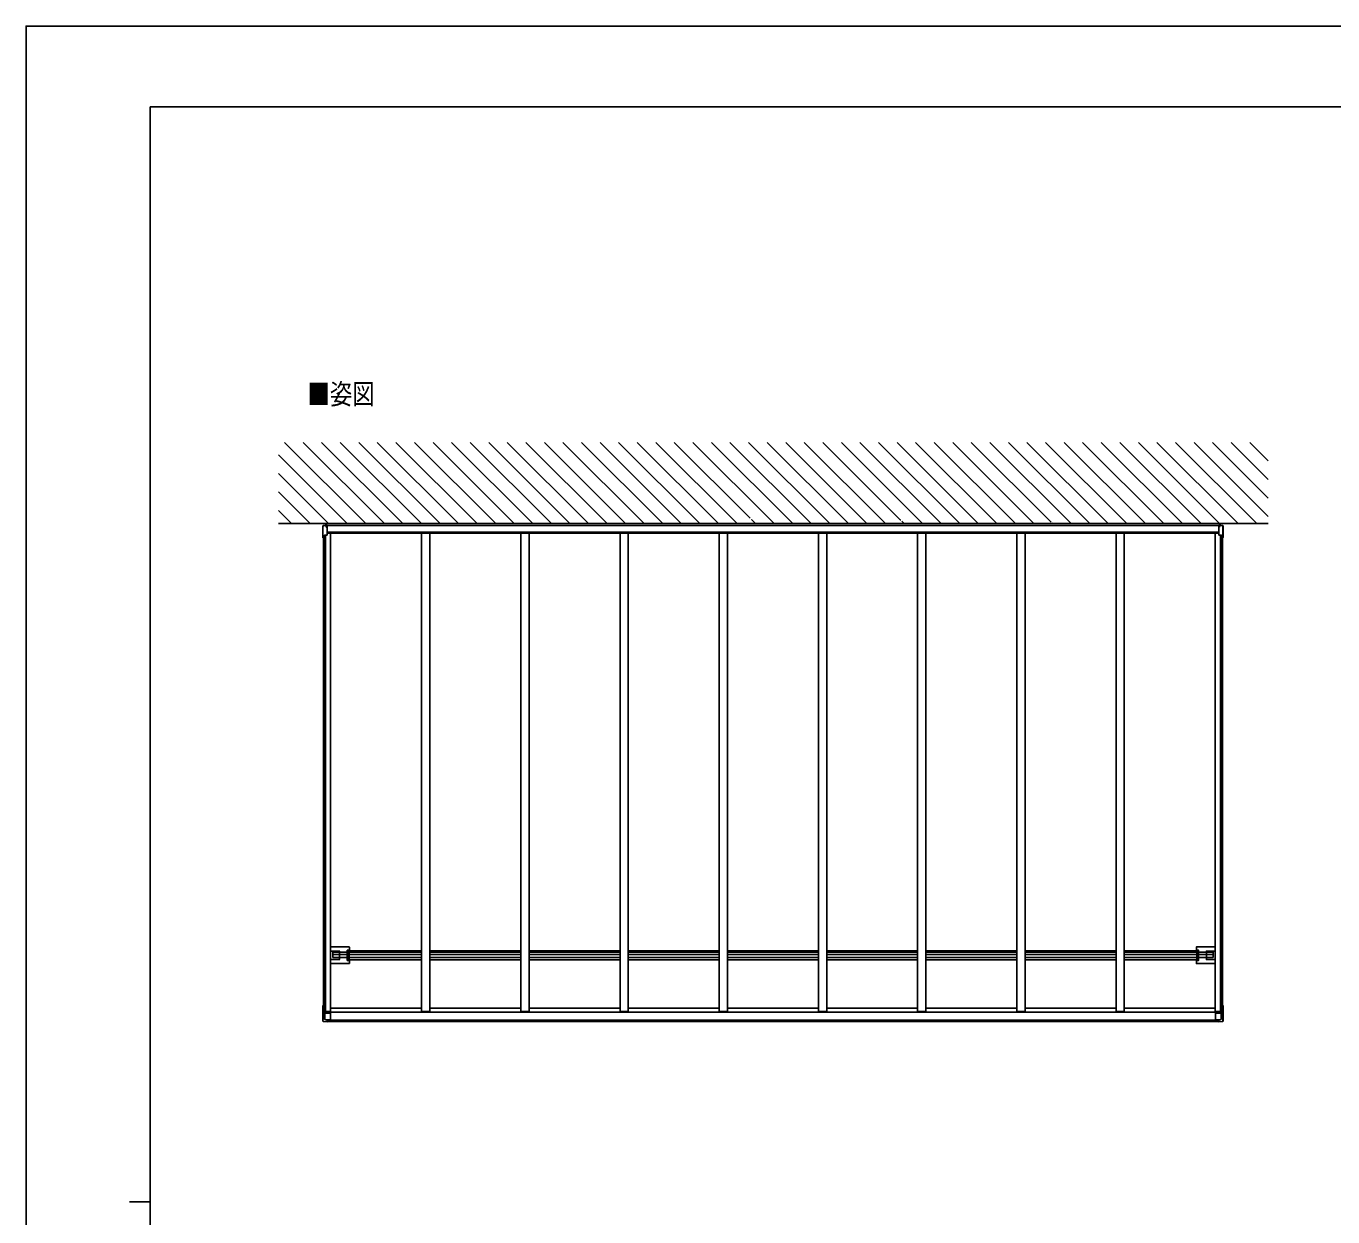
# Model space of a CAD drawing. Units: millimetres, scale not verified. Extents: x -10512 to 10512, y -7425 to 7425.
# Drawn here: x -10512 to -2610, y 222 to 7425 of the extents above; entities that cross this region are included whole.
import ezdxf
from ezdxf.enums import TextEntityAlignment as Align

# ---------------------------------------------------------------- set-up
doc = ezdxf.new("R2010")
doc.units = ezdxf.units.MM
doc.header["$LTSCALE"] = 40
for name, color, linetype in [('0-2_USER1', 3, 'Continuous'), ('0-3_YKK_11', 7, 'Continuous'), ('0-5_YKK_13', 4, 'Continuous'), ('0-6_YKK_A1', 4, 'Continuous'), ('0-8_YKK_ZWAK', 7, 'Continuous')]:
    doc.layers.add(name, color=color, linetype=linetype)
doc.styles.add('ＭＳ ゴシック', font='')
doc.styles.get('ＭＳ ゴシック').set_extended_font_data('MS Gothic')

msp = doc.modelspace()

# ---------------------------------------------------------------- linework, layer by layer
at = {"layer": '0-3_YKK_11'}
for p, q in [((-8697.45, 4410), (-8700.03, 4411.29)), ((-8697.45, 4407.58), (-8700.03, 4406.29)), ((-8697.7, 4414.69), (-8697.45, 4414.69)), ((-8697.7, 4402.89), (-8697.7, 4414.69)), ((-3294.2, 4414.69), (-3294.45, 4414.69)), ((-3294.45, 4410), (-3291.87, 4411.29)), ((-3294.45, 4407.58), (-3291.87, 4406.29)), ((-3294.2, 4402.89), (-3294.2, 4414.69))]:
    msp.add_line(p, q, dxfattribs=at)
for points in [[(-8697.45, 4414.69), (-8697.45, 4402.89), (-8697.7, 4402.89)], [(-3294.45, 4414.69), (-3294.45, 4402.89), (-3294.2, 4402.89)]]:
    msp.add_lwpolyline(points, dxfattribs=at)
for centre, start, end in [((-8692.75, 4408.79), 129.98313, 230.01687), ((-3299.15, 4408.79), 309.98313, 50.01687)]:
    msp.add_arc(centre, 7.7, start, end, dxfattribs=at)
at = {"layer": '0-5_YKK_13'}
for p, q in [((-8717.83, 4400.61), (-8717.83, 4331.58)), ((-8717.42, 4398.89), (-8717.42, 4330.25)), ((-8699.52, 4405.11), (-8712, 4404.43)), ((-8698.32, 4403.47), (-8711.65, 4402.79)), ((-8697.45, 4394.94), (-8697.45, 4415.36)), ((-8695.95, 4415.36), (-8697.45, 4415.36)), ((-8695.95, 4394.94), (-8697.45, 4394.94)), ((-8692.95, 4383.06), (-8692.95, 4403.84)), ((-8692.95, 4383.06), (-8692.95, 4381.42)), ((-8692.95, 4381.64), (-8692.95, 4381.42)), ((-8692.95, 4381.42), (-8692.95, 4346.65)), ((-3298.95, 4403.84), (-3298.95, 4346.65)), ((-3298.95, 4394.23), (-3298.95, 4394.94)), ((-3298.95, 4394.23), (-3298.95, 4392.59)), ((-3298.95, 4392.8), (-3298.95, 4392.59)), ((-3295.95, 4415.36), (-3294.45, 4415.36)), ((-3295.95, 4394.94), (-3294.45, 4394.94)), ((-3294.45, 4394.94), (-3294.45, 4415.36)), ((-3293.59, 4403.47), (-3280.25, 4402.79)), ((-3292.39, 4405.11), (-3279.9, 4404.43)), ((-3274.48, 4399.65), (-3274.48, 4330.25)), ((-3274.09, 4401.44), (-3274.07, 4331.58)), ((-8706.78, 4345.97), (-8706.78, 4335.79)), ((-3285.12, 4345.97), (-3285.12, 4335.79)), ((-8670.95, 1854.66), (-8558, 1854.66)), ((-8670.95, 1830.21), (-8618, 1830.21)), ((-8617, 1829.21), (-8617, 1779.21)), ((-8570.5, 1774.51), (-8570.5, 1833.92)), ((-8569.5, 1834.91), (-8558.58, 1834.91)), ((-8557.59, 1834.97), (-8558.62, 1833.94)), ((-8557, 1853.67), (-8557, 1833.55)), ((-3434.9, 1853.67), (-3434.9, 1833.55)), ((-3434.32, 1834.97), (-3433.28, 1833.94)), ((-3320.95, 1854.66), (-3433.9, 1854.66)), ((-3422.4, 1834.91), (-3433.32, 1834.91)), ((-3421.4, 1774.51), (-3421.4, 1833.92)), ((-3374.9, 1829.21), (-3374.9, 1779.21)), ((-3320.95, 1830.21), (-3373.9, 1830.21)), ((-8618, 1778.21), (-8670.95, 1778.21)), ((-8558, 1753.76), (-8670.95, 1753.76)), ((-8558.58, 1773.51), (-8569.5, 1773.51)), ((-8558.62, 1774.49), (-8557.59, 1773.46)), ((-8557, 1774.88), (-8557, 1754.76)), ((-3434.9, 1774.88), (-3434.9, 1754.76)), ((-3433.28, 1774.49), (-3434.32, 1773.46)), ((-3433.9, 1753.76), (-3320.95, 1753.76)), ((-3433.32, 1773.51), (-3422.4, 1773.51)), ((-3373.9, 1778.21), (-3320.95, 1778.21)), ((-8717.83, 1407.81), (-8717.83, 1500.59)), ((-8717.42, 1406.88), (-8717.42, 1499.26)), ((-8714.95, 1500.48), (-8716.77, 1500.5)), ((-8716.37, 1499.35), (-8714.95, 1499.37)), ((-8714.95, 1500.75), (-8716.01, 1500.62)), ((-8715.8, 1500.59), (-8714.95, 1500.58)), ((-8714.95, 1499.26), (-8715.52, 1499.26)), ((-8708.32, 1497.86), (-8706.93, 1497.86)), ((-8707.15, 1497.75), (-8706.93, 1497.86)), ((-8706.93, 1492.87), (-8706.93, 1497.86)), ((-8706.78, 1491.05), (-8706.78, 1415.15)), ((-8706.78, 1454.52), (-8671.95, 1454.55)), ((-8671.95, 1412.15), (-8671.95, 1464.38)), ((-3319.95, 1412.15), (-3319.95, 1464.38)), ((-3285.12, 1454.52), (-3319.95, 1454.55)), ((-3285.12, 1491.05), (-3285.12, 1415.15)), ((-3284.75, 1497.75), (-3284.97, 1497.86)), ((-3283.58, 1497.86), (-3284.97, 1497.86)), ((-3284.97, 1492.87), (-3284.97, 1497.86)), ((-3276.95, 1500.75), (-3275.89, 1500.62)), ((-3276.1, 1500.59), (-3276.95, 1500.58)), ((-3276.95, 1500.48), (-3275.13, 1500.5)), ((-3275.53, 1499.35), (-3276.95, 1499.37)), ((-3276.95, 1499.26), (-3276.38, 1499.26)), ((-3274.48, 1406.88), (-3274.48, 1499.26)), ((-3274.07, 1407.81), (-3274.07, 1500.59)), ((-8714.74, 1403.21), (-8714.75, 1403.21)), ((-8692.95, 1402.03), (-8711.65, 1403.01)), ((-8706.9, 1415.1), (-8707.15, 1415)), ((-8707.15, 1415), (-8692.95, 1414.2)), ((-8706.78, 1415.15), (-8706.9, 1415.1)), ((-8704.76, 1415.01), (-8695.95, 1414.55)), ((-8695.95, 1414.61), (-8695.95, 1414.55)), ((-8695.95, 1414.48), (-8695.95, 1414.55)), ((-8692.95, 1414.31), (-8695.95, 1414.48)), ((-8692.95, 1414.31), (-8692.95, 1414.2)), ((-8692.95, 1410.05), (-8692.95, 1414.2)), ((-8692.95, 1414.02), (-8671.95, 1413.83)), ((-8692.95, 1408.56), (-8692.95, 1410.05)), ((-8692.95, 1408.56), (-8692.95, 1402.07)), ((-8692.95, 1402.04), (-8692.95, 1402.07)), ((-3298.95, 1414.02), (-3319.95, 1413.83)), ((-3284.75, 1415), (-3298.95, 1414.2)), ((-3298.95, 1414.31), (-3295.95, 1414.48)), ((-3298.95, 1414.31), (-3298.95, 1414.2)), ((-3298.95, 1410.05), (-3298.95, 1414.2)), ((-3298.95, 1408.56), (-3298.95, 1410.05)), ((-3298.95, 1408.56), (-3298.95, 1402.07)), ((-3298.95, 1402.03), (-3280.25, 1403.01)), ((-3298.95, 1402.04), (-3298.95, 1402.07)), ((-3287.14, 1415.01), (-3295.95, 1414.55)), ((-3295.95, 1414.61), (-3295.95, 1414.55)), ((-3295.95, 1414.48), (-3295.95, 1414.55)), ((-3285.12, 1415.15), (-3285, 1415.1)), ((-3285, 1415.1), (-3284.75, 1415)), ((-3277.16, 1403.21), (-3277.15, 1403.21))]:
    msp.add_line(p, q, dxfattribs=at)
for points in [[(-8717.82, 4401.38), (-8717.82, 4401.08), (-8717.83, 4400.61)], [(-8717.42, 4399.65), (-8717.42, 4399.11), (-8717.42, 4398.89)], [(-8712, 4404.42), (-8713.58, 4404.32), (-8715.31, 4404.17), (-8715.32, 4404.17)], [(-8692.95, 4346.65), (-8707.15, 4345.96), (-8707.15, 4328.74), (-8708.27, 4328.75)], [(-3298.95, 4346.65), (-3284.75, 4345.96), (-3284.75, 4328.74), (-3283.63, 4328.75)], [(-3279.9, 4404.42), (-3278.32, 4404.32), (-3276.59, 4404.17), (-3276.58, 4404.17)], [(-3274.48, 4399.65), (-3274.48, 4399.11), (-3274.48, 4398.89)], [(-3274.08, 4401.38), (-3274.08, 4401.08), (-3274.08, 4400.61)], [(-8717.35, 4330.22), (-8717.41, 4330.24), (-8717.42, 4330.25)], [(-8706.93, 4333.83), (-8706.93, 4328.85), (-8707.15, 4328.74)], [(-3284.97, 4333.83), (-3284.97, 4328.85), (-3284.75, 4328.74)], [(-3274.55, 4330.22), (-3274.49, 4330.24), (-3274.48, 4330.25)], [(-8558.68, 1832.94), (-8558.68, 1776.71), (-8558.68, 1775.49)], [(-8558.55, 1831.71), (-8558.55, 1832), (-8557, 1833.55)], [(-3433.35, 1831.71), (-3433.35, 1832), (-3434.9, 1833.55)], [(-3433.22, 1832.94), (-3433.22, 1776.71), (-3433.22, 1775.49)], [(-8557, 1774.88), (-8558.55, 1776.43), (-8558.55, 1776.71)], [(-3434.9, 1774.88), (-3433.35, 1776.43), (-3433.35, 1776.71)], [(-8716.77, 1500.5), (-8717.07, 1500.51), (-8717.33, 1500.52), (-8717.55, 1500.53), (-8717.71, 1500.55), (-8717.8, 1500.57), (-8717.82, 1500.59), (-8717.77, 1500.61), (-8717.66, 1500.63)], [(-8717.66, 1500.63), (-8716.19, 1500.81), (-8714.95, 1500.96)], [(-8717.35, 1499.23), (-8717.41, 1499.25), (-8717.42, 1499.27), (-8717.36, 1499.29), (-8717.25, 1499.31), (-8717.09, 1499.32), (-8716.88, 1499.34), (-8716.64, 1499.35), (-8716.37, 1499.35)], [(-8716.01, 1500.62), (-8716.03, 1500.62), (-8716.05, 1500.62), (-8716.04, 1500.61), (-8716.02, 1500.61), (-8715.98, 1500.6), (-8715.93, 1500.6), (-8715.87, 1500.6), (-8715.8, 1500.59)], [(-8715.52, 1499.26), (-8715.58, 1499.26), (-8715.63, 1499.25), (-8715.68, 1499.25), (-8715.72, 1499.25), (-8715.75, 1499.24), (-8715.76, 1499.24), (-8715.76, 1499.23), (-8715.74, 1499.23)], [(-8707.15, 1415), (-8707.15, 1497.75), (-8708.27, 1497.76)], [(-3284.75, 1415), (-3284.75, 1497.75), (-3283.63, 1497.76)], [(-3274.25, 1500.63), (-3275.71, 1500.81), (-3276.95, 1500.96)], [(-3276.38, 1499.26), (-3276.32, 1499.26), (-3276.27, 1499.25), (-3276.22, 1499.25), (-3276.18, 1499.25), (-3276.15, 1499.24), (-3276.14, 1499.24), (-3276.14, 1499.23), (-3276.16, 1499.23)], [(-3275.89, 1500.62), (-3275.87, 1500.62), (-3275.86, 1500.62), (-3275.86, 1500.61), (-3275.88, 1500.61), (-3275.92, 1500.6), (-3275.97, 1500.6), (-3276.03, 1500.6), (-3276.1, 1500.59)], [(-3274.55, 1499.23), (-3274.49, 1499.25), (-3274.48, 1499.27), (-3274.54, 1499.29), (-3274.65, 1499.31), (-3274.81, 1499.32), (-3275.02, 1499.34), (-3275.26, 1499.35), (-3275.53, 1499.35)], [(-3275.13, 1500.5), (-3274.83, 1500.51), (-3274.57, 1500.52), (-3274.35, 1500.53), (-3274.19, 1500.55), (-3274.1, 1500.57), (-3274.08, 1500.59), (-3274.13, 1500.61), (-3274.25, 1500.63)], [(-8717.82, 1407.05), (-8717.83, 1407.58), (-8717.83, 1407.81)], [(-8717.42, 1406.12), (-8717.42, 1406.65), (-8717.42, 1406.88)], [(-8711.65, 1403), (-8713.34, 1403.09), (-8714.75, 1403.2)], [(-3280.25, 1403), (-3278.56, 1403.09), (-3277.15, 1403.2)], [(-3274.48, 1406.12), (-3274.48, 1406.65), (-3274.48, 1406.88)], [(-3274.08, 1407.05), (-3274.07, 1407.58), (-3274.07, 1407.81)]]:
    msp.add_lwpolyline(points, dxfattribs=at)
for centre, radius, start, end in [((-8715.08, 4401.43), 2.73, 95.02177, 181.25077), ((-8714.54, 4399.69), 2.87, 94.34735, 180.89355), ((-8709.33, 4347.49), 55.36, 92.39604, 95.62484), ((-3282.57, 4347.49), 55.36, 84.37516, 87.60396), ((-3277.36, 4399.69), 2.87, 359.10645, 85.65265), ((-3276.82, 4401.43), 2.73, 358.74923, 84.97823), ((-8717.47, 4332.53), 1.01, 249.16063, 272.29684), ((-8653, 4657.28), 333.33, 258.8691, 260.19652), ((-8708.44, 4340.29), 11.55, 263.44833, 270.84546), ((-3283.46, 4340.29), 11.55, 269.15454, 276.55167), ((-3338.9, 4657.28), 333.33, 279.80348, 281.1309), ((-3274.44, 4332.53), 1.01, 267.70316, 290.83937), ((-8618, 1829.21), 1, 0, 90), ((-3373.9, 1829.21), 1, 90, 180), ((-8618, 1779.21), 1, 270, 0), ((-3373.9, 1779.21), 1, 180, 270), ((-8653, 1826.29), 333.33, 258.8691, 260.19652), ((-8651.45, 1827.13), 334.14, 258.90733, 260.20202), ((-8708.44, 1509.3), 11.55, 263.44833, 270.84546), ((-3283.46, 1509.3), 11.55, 269.15454, 276.55167), ((-3340.45, 1827.13), 334.14, 279.79798, 281.09267), ((-3338.9, 1826.29), 333.33, 279.80348, 281.1309), ((-8715.3, 1406.94), 2.51, 177.51775, 215.83996), ((-8714.54, 1406.07), 2.86, 179.03107, 265.99674), ((-3277.36, 1406.07), 2.86, 274.00326, 0.96893), ((-3276.6, 1406.94), 2.51, 324.16004, 2.48225)]:
    msp.add_arc(centre, radius, start, end, dxfattribs=at)
for centre, major_axis, ratio, start_param, end_param in [((-8569.5, 1833.91), (-0.71, 0.71), 0.99628, 5.4996506, 7.06672), ((-8558.61, 1832.94), (0, 1), 0.061163, 0.0610865, 1.5707963), ((-8558.58, 1834.98), (-1, 0), 0.061163, 1.5707963, 3.0805061), ((-8558, 1853.66), (0.71, 0.71), 0.99628, 5.4996506, 7.06672), ((-3433.9, 1853.66), (-0.71, 0.71), 0.99628, 5.4996506, 7.06672), ((-3433.32, 1834.98), (1, 0), 0.061163, 3.2026792, 4.712389), ((-3433.29, 1832.94), (0, 1), 0.061163, 4.712389, 6.2220988), ((-3422.4, 1833.91), (0.71, 0.71), 0.99628, 5.4996506, 7.06672), ((-8569.5, 1774.52), (-0.71, -0.71), 0.99628, 5.4996506, 7.06672), ((-8558.61, 1775.49), (0, 1), 0.061163, 1.5707963, 3.0805061), ((-8558.58, 1773.45), (-1, 0), 0.061163, 3.2026792, 4.712389), ((-8558, 1754.77), (0.71, -0.71), 0.99628, 5.4996506, 7.06672), ((-3433.9, 1754.77), (-0.71, -0.71), 0.99628, 5.4996506, 7.06672), ((-3433.32, 1773.45), (1, 0), 0.061163, 1.5707963, 3.0805061), ((-3433.29, 1775.49), (0, 1), 0.061163, 3.2026792, 4.712389), ((-3422.4, 1774.52), (0.71, -0.71), 0.99628, 5.4996506, 7.06672), ((-16105.18, 1814.05), (-8222.56, 430.03), 0.003344, 2.6907723, 2.6932377), ((4113.28, 1814.05), (-8222.56, -430.03), 0.003344, 0.4483549, 0.4508203)]:
    msp.add_ellipse(centre, major_axis=major_axis, ratio=ratio, start_param=start_param, end_param=end_param, dxfattribs=at)
at = {"layer": '0-6_YKK_A1'}
for p, q in [((-8458.41, 4415.36), (-8949.88, 4906.84)), ((-8346.16, 4415.36), (-8837.63, 4906.84)), ((-8233.91, 4415.36), (-8725.38, 4906.84)), ((-8121.65, 4415.36), (-8613.12, 4906.84)), ((-8009.4, 4415.36), (-8500.87, 4906.84)), ((-7897.15, 4415.36), (-8388.62, 4906.84)), ((-7784.89, 4415.36), (-8276.36, 4906.84)), ((-7672.64, 4415.36), (-8164.11, 4906.84)), ((-7560.39, 4415.36), (-8051.86, 4906.84)), ((-7448.13, 4415.36), (-7939.6, 4906.84)), ((-7335.88, 4415.36), (-7827.35, 4906.84)), ((-7223.63, 4415.36), (-7715.1, 4906.84)), ((-7111.37, 4415.36), (-7602.85, 4906.84)), ((-6999.12, 4415.36), (-7490.59, 4906.84)), ((-6886.87, 4415.36), (-7378.34, 4906.84)), ((-6774.61, 4415.36), (-7266.09, 4906.84)), ((-6662.36, 4415.36), (-7153.83, 4906.84)), ((-6550.11, 4415.36), (-7041.58, 4906.84)), ((-6437.85, 4415.36), (-6929.33, 4906.84)), ((-6325.6, 4415.36), (-6817.07, 4906.84)), ((-6213.35, 4415.36), (-6704.82, 4906.84)), ((-6134.62, 4448.89), (-6592.57, 4906.84)), ((-5988.84, 4415.36), (-6480.31, 4906.84)), ((-5876.59, 4415.36), (-6368.06, 4906.84)), ((-5764.34, 4415.36), (-6255.81, 4906.84)), ((-5652.08, 4415.36), (-6143.55, 4906.84)), ((-5539.83, 4415.36), (-6031.3, 4906.84)), ((-5427.58, 4415.36), (-5919.05, 4906.84)), ((-5315.32, 4415.36), (-5806.79, 4906.84)), ((-5226.36, 4438.65), (-5694.54, 4906.84)), ((-5090.82, 4415.36), (-5582.29, 4906.84)), ((-4978.56, 4415.36), (-5470.03, 4906.84)), ((-4866.31, 4415.36), (-5357.78, 4906.84)), ((-4754.06, 4415.36), (-5245.53, 4906.84)), ((-4641.8, 4415.36), (-5133.27, 4906.84)), ((-4529.55, 4415.36), (-5021.02, 4906.84)), ((-4417.3, 4415.36), (-4908.77, 4906.84)), ((-4313.76, 4424.08), (-4796.52, 4906.84)), ((-4192.79, 4415.36), (-4684.26, 4906.84)), ((-4080.54, 4415.36), (-4572.01, 4906.84)), ((-3968.28, 4415.36), (-4459.76, 4906.84)), ((-3856.03, 4415.36), (-4347.5, 4906.84)), ((-3743.78, 4415.36), (-4235.25, 4906.84)), ((-3631.52, 4415.36), (-4123, 4906.84)), ((-3519.27, 4415.36), (-4010.74, 4906.84)), ((-3407.02, 4415.36), (-3898.49, 4906.84)), ((-3294.77, 4415.36), (-3786.24, 4906.84)), ((-3182.51, 4415.36), (-3673.98, 4906.84)), ((-3070.26, 4415.36), (-3561.73, 4906.84)), ((-3000.9, 4458.26), (-3449.48, 4906.84)), ((-3000.9, 4570.51), (-3337.22, 4906.84)), ((-3000.9, 4682.77), (-3224.97, 4906.84)), ((-3000.9, 4795.02), (-3112.72, 4906.84)), ((-8570.67, 4415.36), (-8987.22, 4831.92)), ((-8682.92, 4415.36), (-8987.22, 4719.67)), ((-8795.17, 4415.36), (-8987.22, 4607.41)), ((-8907.43, 4415.36), (-8987.22, 4495.16)), ((-6127.89, 4442.16), (-6128.7, 4442.97)), ((-6101.1, 4415.36), (-6125.71, 4439.98)), ((-5223.2, 4435.49), (-5224.57, 4436.86)), ((-5203.07, 4415.36), (-5217.44, 4429.73)), ((-8987.22, 4415.36), (-3000.9, 4415.36)), ((-8695.95, 4394.94), (-8695.95, 4415.36)), ((-8695.95, 4403.84), (-3295.95, 4403.84)), ((-8692.95, 4363.48), (-3298.95, 4363.48)), ((-8692.95, 4358.34), (-3298.95, 4358.34)), ((-8670.95, 1464.38), (-8670.95, 4358.34)), ((-8120.95, 1464.38), (-8120.95, 4358.34)), ((-8070.95, 1464.38), (-8070.95, 4358.34)), ((-7520.95, 1464.38), (-7520.95, 4358.34)), ((-7470.95, 1464.38), (-7470.95, 4358.34)), ((-6920.95, 1464.38), (-6920.95, 4358.34)), ((-6870.95, 1464.38), (-6870.95, 4358.34)), ((-6320.95, 4358.34), (-6320.95, 1464.38)), ((-6270.95, 1464.38), (-6270.95, 4358.34)), ((-5720.95, 1464.38), (-5720.95, 4358.34)), ((-5670.95, 1464.38), (-5670.95, 4358.34)), ((-5120.95, 1464.38), (-5120.95, 4358.34)), ((-5070.95, 1464.38), (-5070.95, 4358.34)), ((-4520.95, 1464.38), (-4520.95, 4358.34)), ((-4470.95, 1464.38), (-4470.95, 4358.34)), ((-4305.04, 4415.36), (-4308.7, 4419.02)), ((-3920.95, 1464.38), (-3920.95, 4358.34)), ((-3870.95, 1464.38), (-3870.95, 4358.34)), ((-3320.95, 1464.38), (-3320.95, 4358.34)), ((-3295.95, 4394.94), (-3295.95, 4415.36)), ((-8714.95, 1499.07), (-8714.95, 4329.76)), ((-8707.95, 1497.86), (-8707.95, 4328.75)), ((-8702.25, 1464.38), (-8702.25, 4346.19)), ((-3289.65, 1464.38), (-3289.65, 4346.19)), ((-3283.95, 1497.86), (-3283.95, 4328.75)), ((-3276.95, 1499.07), (-3276.95, 4329.76)), ((-8657.95, 1823.01), (-8120.95, 1823.01)), ((-8657.95, 1790.26), (-8657.95, 1823.01)), ((-8120.95, 1831.71), (-8567.45, 1831.71)), ((-8567.45, 1776.71), (-8567.45, 1831.71)), ((-7520.95, 1831.71), (-8070.95, 1831.71)), ((-8070.95, 1823.01), (-7520.95, 1823.01)), ((-7470.95, 1831.71), (-6920.95, 1831.71)), ((-7470.95, 1823.01), (-6920.95, 1823.01)), ((-6870.95, 1831.71), (-6320.95, 1831.71)), ((-6870.95, 1823.01), (-6320.95, 1823.01)), ((-6270.95, 1831.71), (-5720.95, 1831.71)), ((-6270.95, 1823.01), (-5720.95, 1823.01)), ((-5670.95, 1831.71), (-5120.95, 1831.71)), ((-5670.95, 1823.01), (-5120.95, 1823.01)), ((-5070.95, 1831.71), (-4520.95, 1831.71)), ((-5070.95, 1823.01), (-4520.95, 1823.01)), ((-4470.95, 1831.71), (-3920.95, 1831.71)), ((-4470.95, 1823.01), (-3920.95, 1823.01)), ((-3870.95, 1831.71), (-3424.45, 1831.71)), ((-3870.95, 1823.01), (-3333.95, 1823.01)), ((-3333.95, 1790.26), (-3333.95, 1823.01)), ((-8657.95, 1810.01), (-8120.95, 1810.01)), ((-8657.95, 1790.26), (-8120.95, 1790.26)), ((-8120.95, 1776.71), (-8567.45, 1776.71)), ((-8070.95, 1810.01), (-7520.95, 1810.01)), ((-8070.95, 1790.26), (-7520.95, 1790.26)), ((-7520.95, 1776.71), (-8070.95, 1776.71)), ((-7470.95, 1810.01), (-6920.95, 1810.01)), ((-7470.95, 1790.26), (-6920.95, 1790.26)), ((-7470.95, 1776.71), (-6920.95, 1776.71)), ((-6870.95, 1810.01), (-6320.95, 1810.01)), ((-6870.95, 1790.26), (-6320.95, 1790.26)), ((-6870.95, 1776.71), (-6320.95, 1776.71)), ((-6270.95, 1810.01), (-5720.95, 1810.01)), ((-6270.95, 1790.26), (-5720.95, 1790.26)), ((-6270.95, 1776.71), (-5720.95, 1776.71)), ((-5670.95, 1810.01), (-5120.95, 1810.01)), ((-5670.95, 1790.26), (-5120.95, 1790.26)), ((-5670.95, 1776.71), (-5120.95, 1776.71)), ((-5070.95, 1810.01), (-4520.95, 1810.01)), ((-5070.95, 1790.26), (-4520.95, 1790.26)), ((-5070.95, 1776.71), (-4520.95, 1776.71)), ((-4470.95, 1810.01), (-3920.95, 1810.01)), ((-4470.95, 1790.26), (-3920.95, 1790.26)), ((-4470.95, 1776.71), (-3920.95, 1776.71)), ((-3870.95, 1810.01), (-3333.95, 1810.01)), ((-3870.95, 1790.26), (-3333.95, 1790.26)), ((-8670.95, 1464.38), (-8706.78, 1464.38)), ((-8671.95, 1459.28), (-3319.95, 1459.28)), ((-8670.95, 1485.34), (-8120.95, 1485.34)), ((-8070.95, 1464.38), (-8120.95, 1464.38)), ((-8070.95, 1485.34), (-7520.95, 1485.34)), ((-7470.95, 1464.38), (-7520.95, 1464.38)), ((-7470.95, 1485.34), (-6920.95, 1485.34)), ((-6870.95, 1464.38), (-6920.95, 1464.38)), ((-6870.95, 1485.34), (-6320.95, 1485.34)), ((-6270.95, 1464.38), (-6320.95, 1464.38)), ((-6270.95, 1485.34), (-5720.95, 1485.34)), ((-5670.95, 1464.38), (-5720.95, 1464.38)), ((-5670.95, 1485.34), (-5120.95, 1485.34)), ((-5070.95, 1464.38), (-5120.95, 1464.38)), ((-5070.95, 1485.34), (-4520.95, 1485.34)), ((-4470.95, 1464.38), (-4520.95, 1464.38)), ((-4470.95, 1485.34), (-3920.95, 1485.34)), ((-3870.95, 1464.38), (-3920.95, 1464.38)), ((-3870.95, 1485.34), (-3320.95, 1485.34)), ((-3320.95, 1464.38), (-3285.12, 1464.38)), ((-8692.95, 1412.15), (-3298.95, 1412.15)), ((-8692.95, 1409.92), (-3298.95, 1409.92)), ((-8692.95, 1404.21), (-3298.95, 1404.21))]:
    msp.add_line(p, q, dxfattribs=at)
msp.add_lwpolyline([(-3870.95, 1776.71), (-3424.45, 1776.71), (-3424.45, 1831.71)], dxfattribs=at)
at = {"layer": '0-8_YKK_ZWAK'}
for p, q in [((9737.55, 6937.5), (-9762.45, 6937.5)), ((-9762.45, -6312.5), (-9762.45, 6937.5)), ((-9887.45, 312.5), (-9762.45, 312.5))]:
    msp.add_line(p, q, dxfattribs=at)
msp.add_lwpolyline([(-10512.5, -7425), (10512.5, -7425), (10512.5, 7425), (-10512.5, 7425)], close=True, dxfattribs=at)

# ---------------------------------------------------------------- texts
at = {"layer": '0-2_USER1', "style": 'ＭＳ ゴシック', "width": 0.8}
msp.add_text('■姿図', height=123.8, dxfattribs=at).set_placement((-8810.7, 5100.31), align=Align.BOTTOM_LEFT)

doc.saveas('drawing.dxf')
